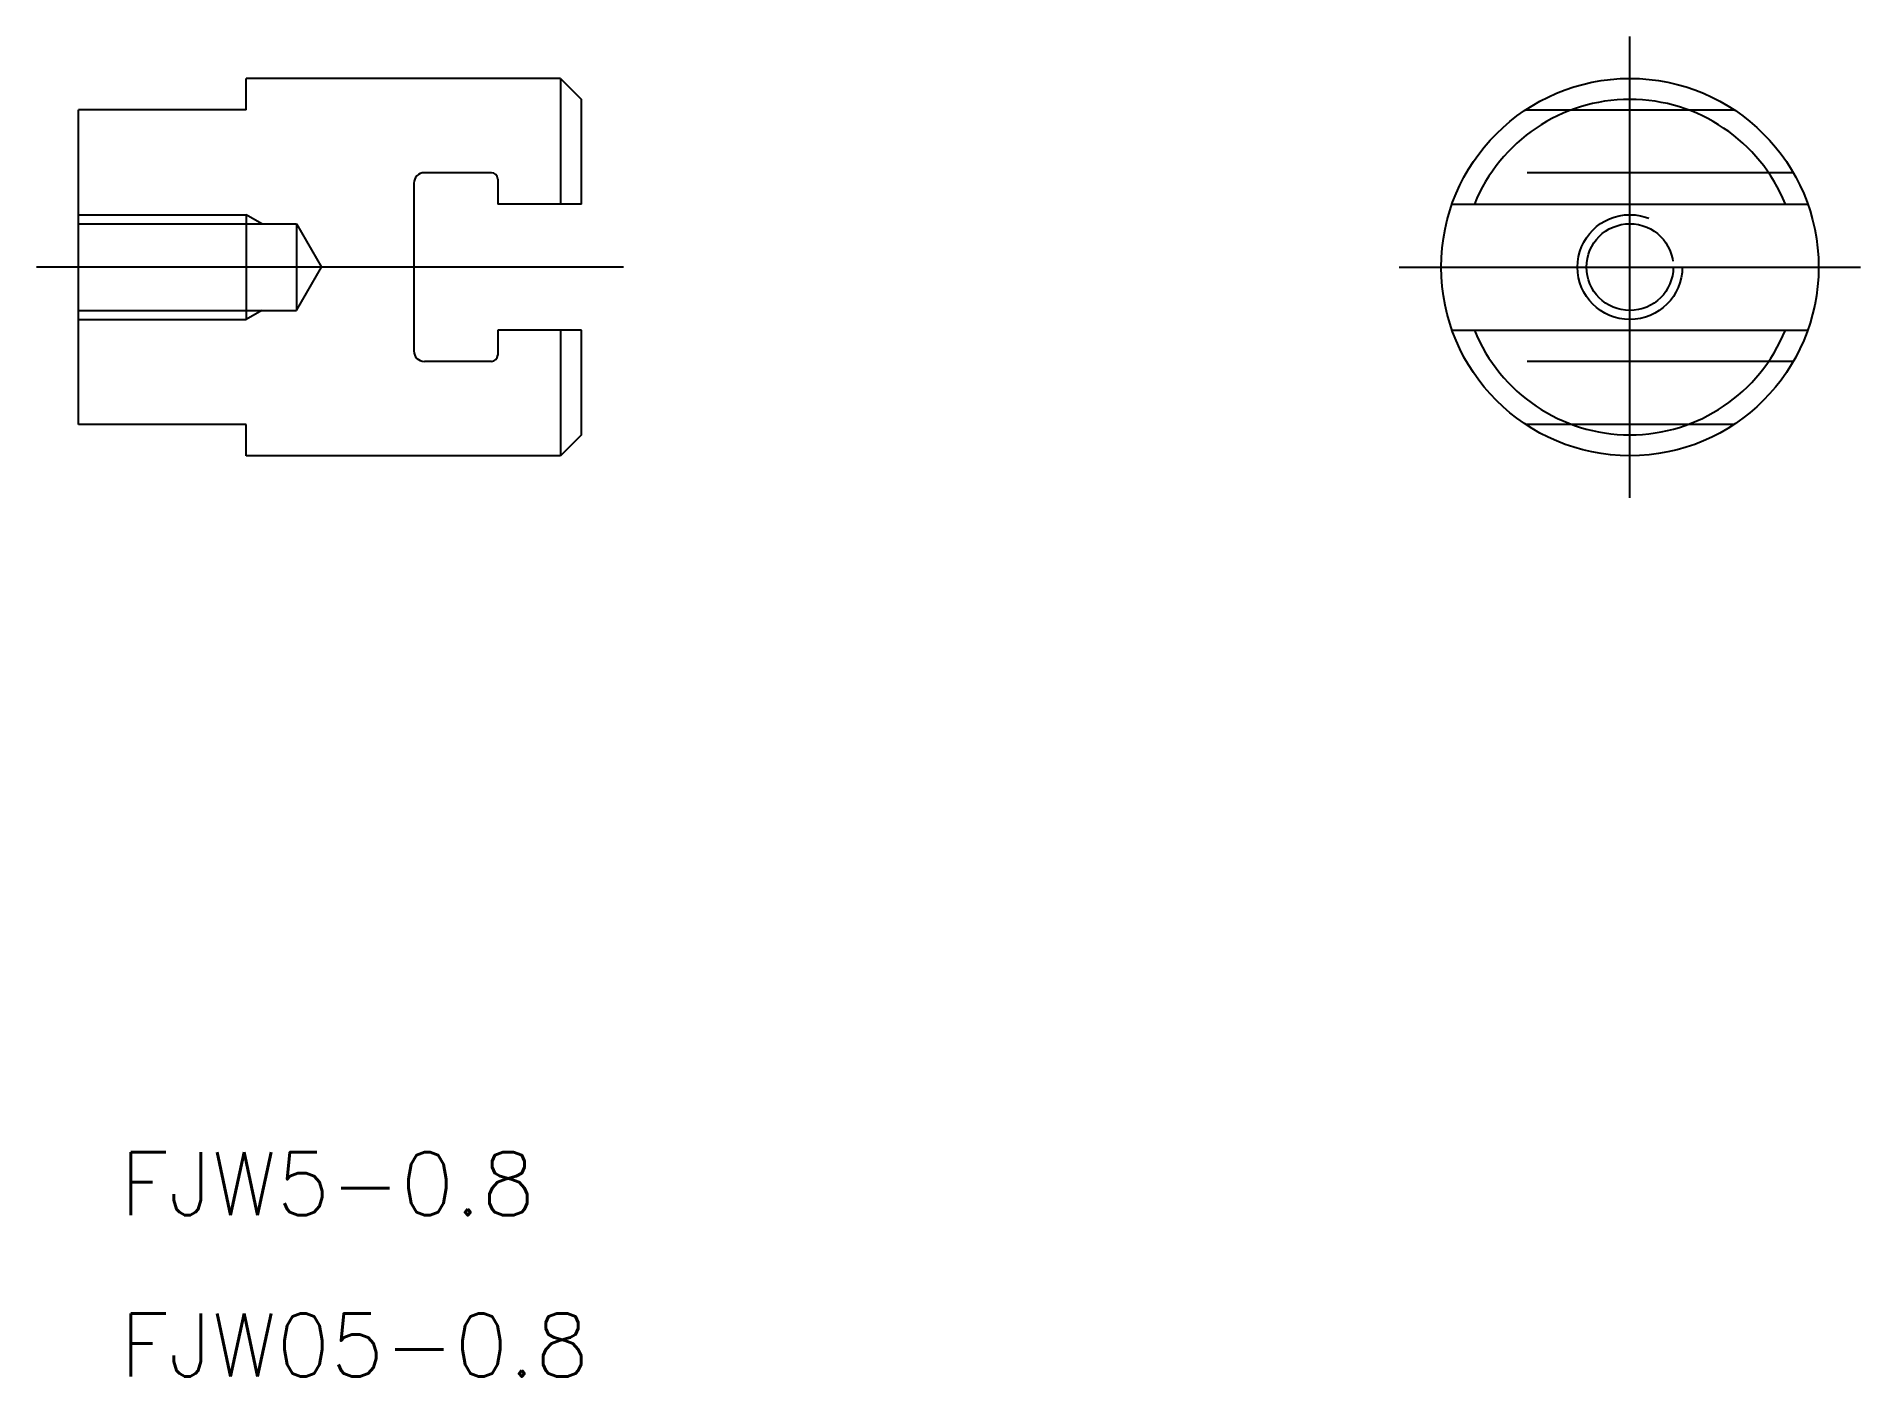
# Model space of a CAD drawing. Extents: x -76 to 11, y -52.9 to 11.
import ezdxf

# ---------------------------------------------------------------- set-up
doc = ezdxf.new("R2010")
doc.units = 0
doc.linetypes.add('CENTER', pattern=[50.8, 31.75, -6.35, 6.35, -6.35])
doc.linetypes.add('DASHED', pattern=[19.05, 12.7, -6.35])
doc.layers.get('0').update_dxf_attribs({"linetype": 'CONTINUOUS'})
doc.layers.add('CENTER', color=1, linetype='CENTER')
doc.styles.get("Standard").update_dxf_attribs({"font": 'txt.shx', "height": 3, "bigfont": 'bigfont.shx'})

# ---------------------------------------------------------------- blocks, each defined once
blk = doc.blocks.new('*U2')
at = {"color": 7, "linetype": 'CONTINUOUS'}
blk.add_text('FJW5-0.8', height=3, dxfattribs=at).set_placement((-72.014, -45.221))
blk = doc.blocks.new('*U3')
at = {"color": 7, "linetype": 'CONTINUOUS'}
blk.add_text('FJW05-0.8', height=3, dxfattribs=at).set_placement((-72.014, -52.915))

msp = doc.modelspace()

# ---------------------------------------------------------------- linework, layer by layer
at = {"color": 7, "linetype": 'CONTINUOUS'}
for p, q in [((-51, 9), (-66, 9)), ((-66, 7.5), (-66, 9)), ((-51, 9), (-51, 3)), ((-51, 9), (-50, 8)), ((-50, 3), (-50, 8)), ((-74, -7.5), (-74, 7.5)), ((-66, 7.5), (-74, 7.5)), ((-54.3, 4.5), (-57.5, 4.5)), ((-58, 4), (-58, -4)), ((-54, 4.2), (-54, 3)), ((-50, 3), (-54, 3)), ((-8.485, 3), (8.485, 3)), ((-50, -3), (-54, -3)), ((-54, -3), (-54, -4.2)), ((-51, -3), (-51, -9)), ((-50, -8), (-50, -3)), ((-8.485, -3), (8.485, -3)), ((-54.3, -4.5), (-57.5, -4.5)), ((-66, -7.5), (-74, -7.5)), ((-66, -9), (-66, -7.5)), ((-50, -8), (-51, -9)), ((-51, -9), (-66, -9))]:
    msp.add_line(p, q, dxfattribs=at)
at = {"color": 3, "linetype": 'DASHED'}
for p, q in [((-4.975, 7.5), (4.975, 7.5)), ((7.794, 4.5), (-7.794, 4.5)), ((-74, 2.5), (-66, 2.5)), ((-74, 2.067), (-63.6, 2.067)), ((-66, 2.5), (-66, -2.5)), ((-65.25, 2.067), (-66, 2.5)), ((-63.6, 2.067), (-63.6, -2.067)), ((-63.6, 2.067), (-62.407, 0)), ((-63.6, -2.067), (-62.407, 0)), ((-74, -2.067), (-63.6, -2.067)), ((-74, -2.5), (-66, -2.5)), ((-65.25, -2.067), (-66, -2.5)), ((7.794, -4.5), (-7.794, -4.5)), ((4.975, -7.5), (-4.975, -7.5))]:
    msp.add_line(p, q, dxfattribs=at)
at = {"color": 7, "linetype": 'CONTINUOUS'}
msp.add_circle((0, 0), 9, dxfattribs=at)
at = {"color": 3, "linetype": 'DASHED'}
for radius in [2.5, 2.067]:
    msp.add_circle((0, 0), radius, dxfattribs=at)
at = {"color": 7, "linetype": 'CONTINUOUS'}
for centre, radius, start, end in [((0, 0), 8, 22.02431, 157.97569), ((-57.5, 4), 0.5, 90, 180), ((-54.3, 4.2), 0.3, 0, 90), ((0, 0), 8, 202.02431, 337.97569), ((-57.5, -4), 0.5, 180, 270), ((-54.3, -4.2), 0.3, 270, 0)]:
    msp.add_arc(centre, radius, start, end, dxfattribs=at)
at = {"layer": 'CENTER', "color": 1, "linetype": 'CENTER'}
for p, q in [((0, -11), (0, 11)), ((-48, 0), (-76, 0)), ((-11, 0), (11, 0))]:
    msp.add_line(p, q, dxfattribs=at)

# ---------------------------------------------------------------- block references
at = {"color": 7, "linetype": 'CONTINUOUS'}
for name in ['*U2', '*U3']:
    msp.add_blockref(name, (0, 0), dxfattribs=at)

doc.saveas('drawing.dxf')
